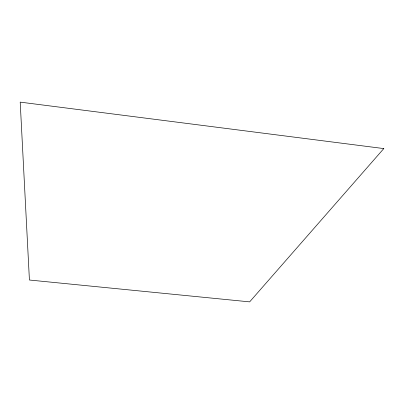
<?xml version="1.0" encoding="UTF-8"?>
<svg xmlns="http://www.w3.org/2000/svg" width="404" height="404" viewBox="0 0 404 404"><rect width="100%" height="100%" fill="white"/><g stroke="black" fill="none" stroke-linecap="round" stroke-linejoin="round"><path stroke-width="0.61" d="M383.8 148.581L249.647 301.874L29.421 280.022L20.2 102.126L383.8 148.581"/></g></svg>
